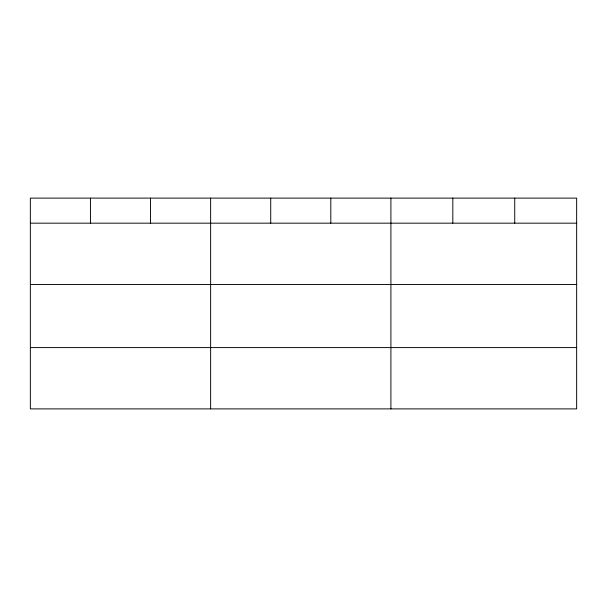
<?xml version="1.0" encoding="UTF-8"?>
<svg xmlns="http://www.w3.org/2000/svg" width="607" height="607" viewBox="0 0 607 607"><rect width="100%" height="100%" fill="white"/><g stroke="black" fill="none" stroke-linecap="round" stroke-linejoin="round"><path stroke-width="0.91" d="M576.65 284.455L576.65 198.11L30.35 198.11L30.35 408.89L576.65 408.89L576.65 284.455L30.35 284.455M30.35 223.171L576.65 223.171M30.35 347.599L576.65 347.599M514.736 198.11L514.736 223.171M452.822 198.11L452.822 223.171M390.908 198.11L390.908 408.89M330.815 198.11L330.815 223.171M270.722 198.11L270.722 223.171M210.629 198.11L210.629 408.89M150.536 198.11L150.536 223.171M90.443 198.11L90.443 223.171"/></g></svg>
